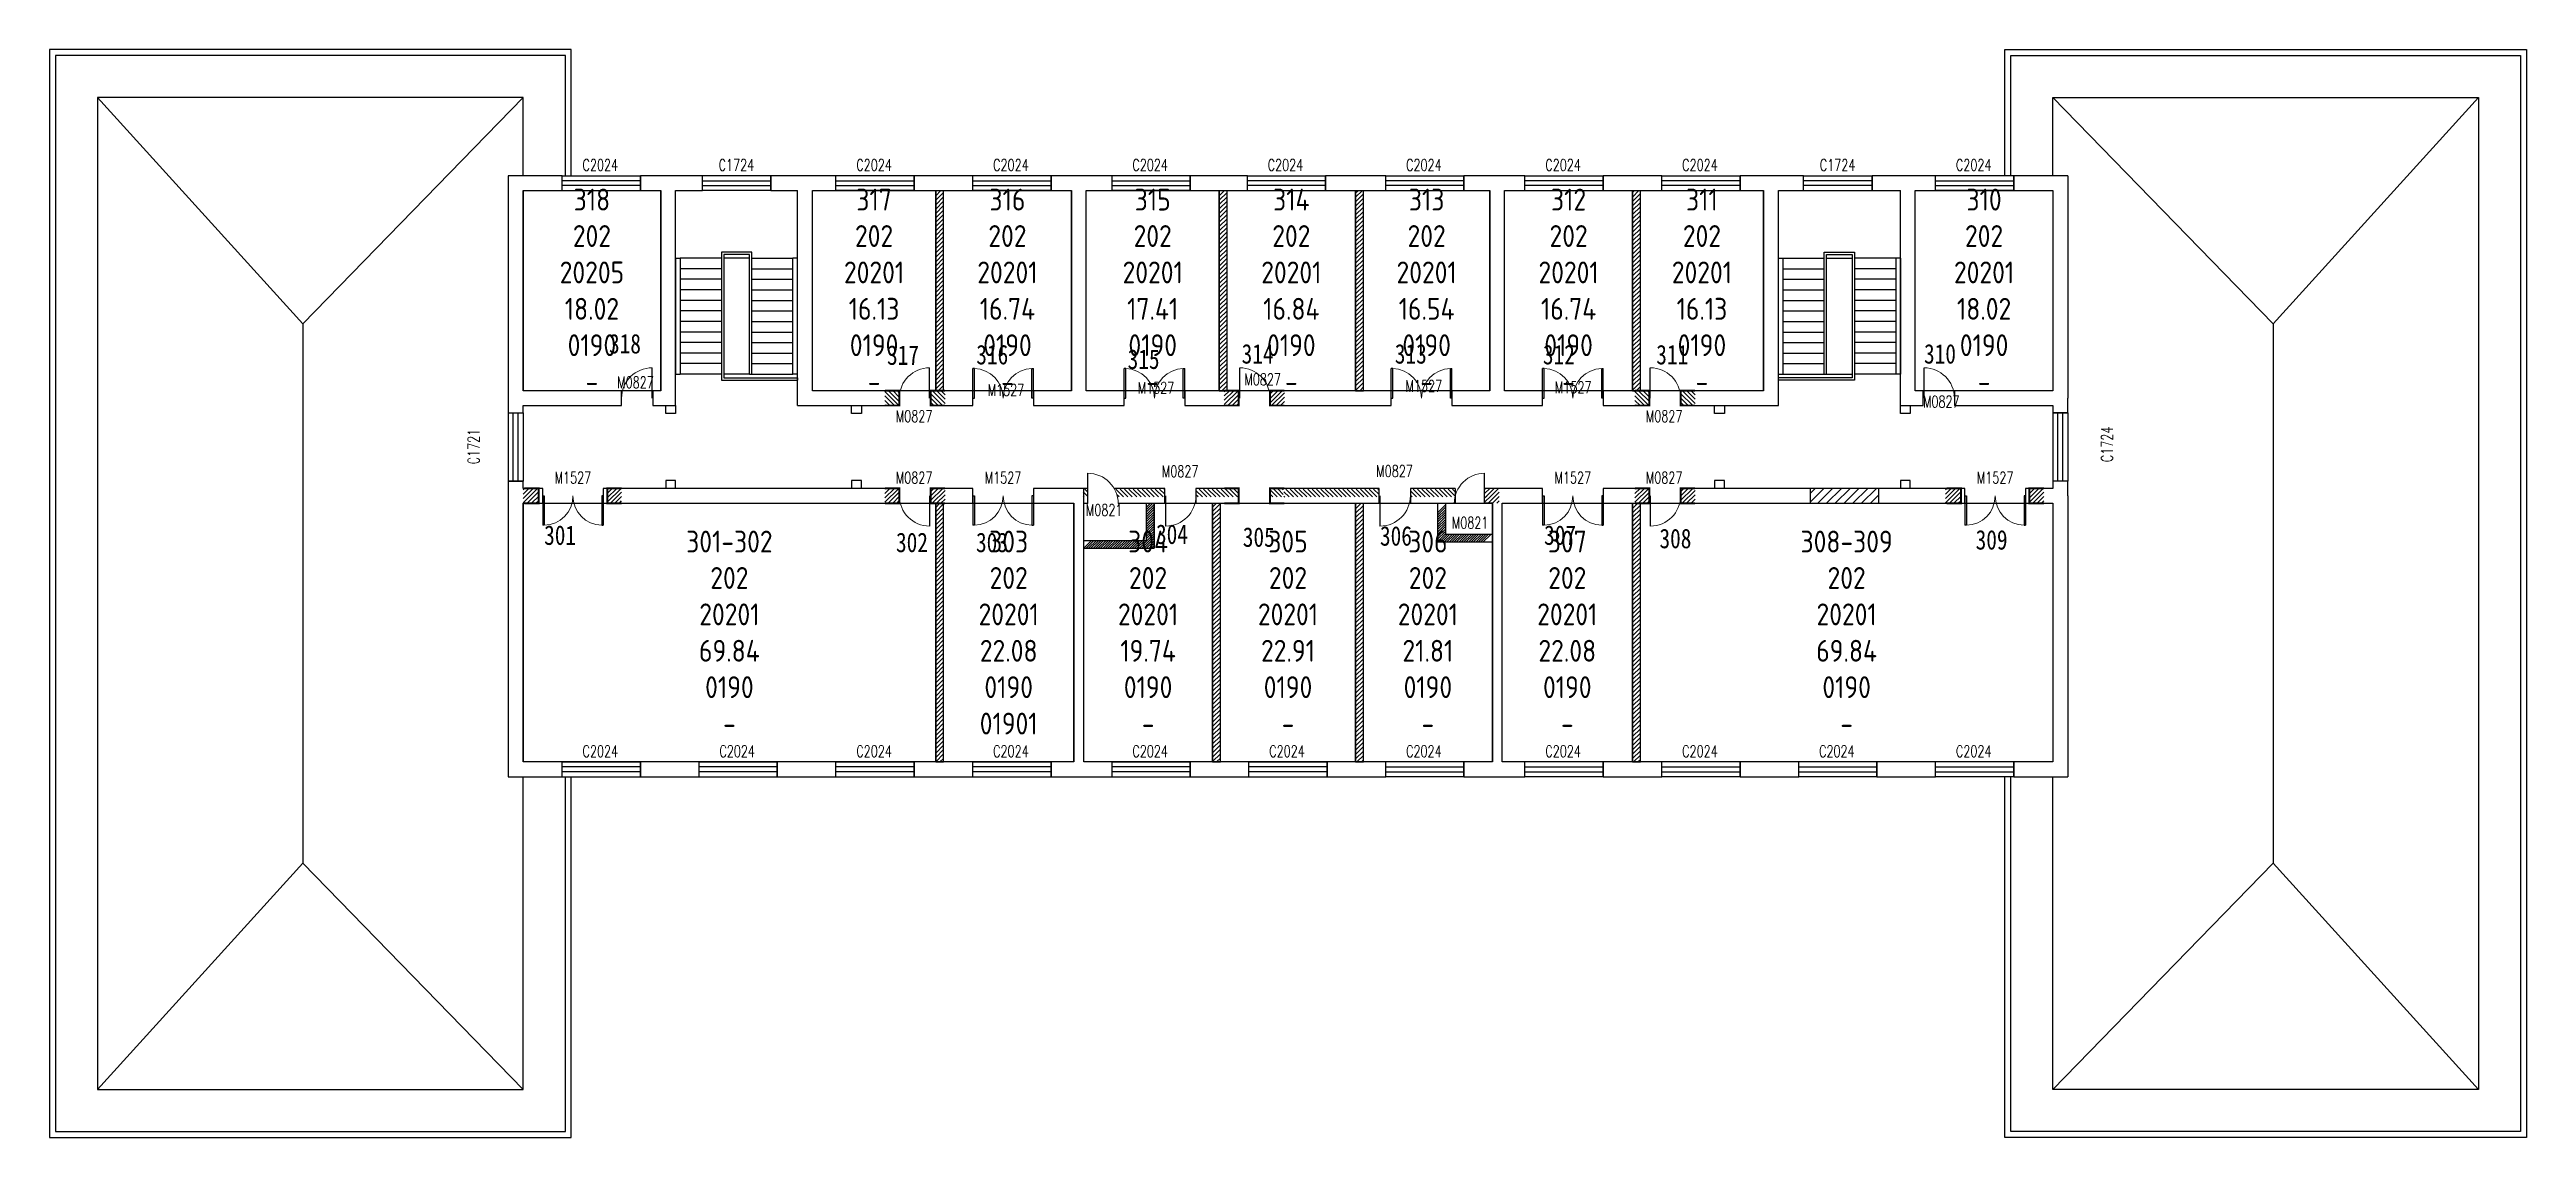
# Model space of a CAD drawing. Extents: x -129913 to -66573, y -219363 to -191523.
import ezdxf

# ---------------------------------------------------------------- set-up
doc = ezdxf.new("R2010")
doc.units = 0
doc.header["$LTSCALE"] = 1000
doc.header["$MEASUREMENT"] = 0
for name, color, linetype in [('body', 30, 'Continuous'), ('name', 1, 'Continuous'), ('RM$', 5, 'Continuous'), ('RM$TXT', 5, 'Continuous')]:
    doc.layers.add(name, color=color, linetype=linetype)
doc.styles.add('-宋体', font='', dxfattribs={"width": 0.8})
doc.styles.add('_TCH_WINDOW', font='SIMPLEX', dxfattribs={"height": 3.5, "bigfont": 'GBCBIG'})
doc.styles.get("Standard").update_dxf_attribs({"font": 'gbenor.shx', "bigfont": 'gbcbig.shx'})
doc.styles.get('-宋体').set_extended_font_data('SimSun')
pattern_1 = [(45, (0, 33329.58), (-56.1266, 56.1266), [])]

# ---------------------------------------------------------------- blocks, each defined once
blk = doc.blocks.new('$TCHSYS$WIN2D')
for p, q in [((-0.5, 0.5), (0.5, 0.5)), ((-0.5, 0.5), (-0.5, -0.5)), ((0.5, 0.5), (0.5, -0.5)), ((0.5, 0.167), (-0.5, 0.167)), ((0.5, -0.167), (-0.5, -0.167)), ((-0.5, -0.5), (0.5, -0.5))]:
    blk.add_line(p, q)
blk = doc.blocks.new('$DorLib2D$00000002')
for p, q in [((-0.5, 0), (-0.5, 0.4875)), ((-0.475, 0.4875), (-0.5, 0.4875)), ((-0.475, 0), (-0.475, 0.4875)), ((0.475, 0), (0.475, 0.4875)), ((0.475, 0.4875), (0.5, 0.4875)), ((0.5, 0), (0.5, 0.4875)), ((-0.5, 0), (-0.475, 0)), ((0.5, 0), (0.475, 0))]:
    blk.add_line(p, q)
at = {"lineweight": 13}
for centre, start, end in [((-0.4875, 0), 0, 88.53072), ((0.4875, 0), 91.46928, 180)]:
    blk.add_arc(centre, 0.4875, start, end, dxfattribs=at)
blk = doc.blocks.new('$DorLib2D$00000003')
blk.add_line((0.47, 0), (0.47, 0.97))
at = {"lineweight": 13}
blk.add_arc((0.47, 0), 0.97, 90, 180, dxfattribs=at)

msp = doc.modelspace()

# ---------------------------------------------------------------- hatches: boundary and pattern name
at = {"layer": 'body'}
h = msp.add_hatch(dxfattribs=at)
h.set_pattern_fill('ANSI31', color=256, scale=50, style=0)
h.set_pattern_definition(pattern_1)
h.paths.add_polyline_path([(-107253, -209753), (-107053, -209753), (-107053, -203133), (-107253, -203133)])
h.paths.add_polyline_path([(-107253, -200252), (-107053, -200252), (-107053, -195133), (-107253, -195133)])
h = msp.add_hatch(dxfattribs=at)
h.set_pattern_fill('ANSI31', color=256, scale=50, style=0)
h.set_pattern_definition([(45, (-10569.94, 41329.58), (-56.1266, 56.1266), [])])
h.paths.add_polyline_path([(-100003, -200253), (-99803, -200253), (-99803, -195133), (-100003, -195133)])
h = msp.add_hatch(dxfattribs=at)
h.set_pattern_fill('ANSI31', color=256, scale=50, style=0)
h.set_pattern_definition(pattern_1)
h.paths.add_polyline_path([(-96313, -195133), (-96513, -195133), (-96513, -200253), (-96313, -200253)])
h.paths.add_polyline_path([(-89233, -195133), (-89433, -195133), (-89433, -200253), (-89233, -200253)])
h = msp.add_hatch(dxfattribs=at)
h.set_pattern_fill('ANSI31', color=256, scale=50, style=0)
h.set_pattern_definition([(315, (-8580, -357273.81), (-56.1266, -56.1266), [])])
h.paths.add_polyline_path([(-108183, -200632), (-108553, -200632), (-108553, -200442), (-108183, -200442)])
h.paths.add_polyline_path([(-108183, -200442), (-108553, -200442), (-108553, -200252), (-108183, -200252)])
h.paths.add_polyline_path([(-107013, -200632), (-107383, -200632), (-107383, -200442), (-107013, -200442)])
h.paths.add_polyline_path([(-107013, -200442), (-107383, -200442), (-107383, -200252), (-107013, -200252)])
h = msp.add_hatch(dxfattribs=at)
h.set_pattern_fill('ANSI31', color=256, scale=50, style=0)
h.set_pattern_definition([(45, (100, -43611.75), (-56.1266, 56.1266), [])])
h.paths.add_polyline_path([(-99503, -200253), (-99873, -200253), (-99873, -200443), (-99503, -200443)])
h.paths.add_polyline_path([(-99503, -200443), (-99873, -200443), (-99873, -200633), (-99503, -200633)])
h.paths.add_polyline_path([(-98333, -200253), (-98703, -200253), (-98703, -200443), (-98333, -200443)])
h.paths.add_polyline_path([(-98333, -200443), (-98703, -200443), (-98703, -200633), (-98333, -200633)])
h = msp.add_hatch(dxfattribs=at)
h.set_pattern_fill('ANSI31', color=256, scale=50, style=0)
h.set_pattern_definition([(315, (10600, -357273.81), (-56.1266, -56.1266), [])])
h.paths.add_polyline_path([(-89003, -200632), (-89373, -200632), (-89373, -200442), (-89003, -200442)])
h.paths.add_polyline_path([(-89003, -200442), (-89373, -200442), (-89373, -200252), (-89003, -200252)])
h.paths.add_polyline_path([(-87833, -200632), (-88203, -200632), (-88203, -200442), (-87833, -200442)])
h.paths.add_polyline_path([(-87833, -200442), (-88203, -200442), (-88203, -200252), (-87833, -200252)])
h = msp.add_hatch(dxfattribs=at)
h.set_pattern_fill('ANSI31', color=256, scale=50, style=0)
h.set_pattern_definition(pattern_1)
h.paths.add_polyline_path([(-117403, -202753), (-117773, -202753), (-117803, -202753), (-117803, -202943), (-117403, -202943)])
h.paths.add_polyline_path([(-117403, -202943), (-117803, -202943), (-117803, -203133), (-117403, -203133)])
h.paths.add_polyline_path([(-115283, -202753), (-115653, -202753), (-115653, -202943), (-115283, -202943)])
h.paths.add_polyline_path([(-115283, -202943), (-115653, -202943), (-115653, -203133), (-115283, -203133)])
h = msp.add_hatch(dxfattribs=at)
h.set_pattern_fill('ANSI31', color=256, scale=50, style=0)
h.set_pattern_definition([(45, (-8580, -46111.75), (-56.1266, 56.1266), [])])
h.paths.add_polyline_path([(-108183, -202753), (-108553, -202753), (-108553, -202943), (-108183, -202943)])
h.paths.add_polyline_path([(-108183, -202943), (-108553, -202943), (-108553, -203133), (-108183, -203133)])
h.paths.add_polyline_path([(-107013, -202753), (-107383, -202753), (-107383, -202943), (-107013, -202943)])
h.paths.add_polyline_path([(-107013, -202943), (-107383, -202943), (-107383, -203133), (-107013, -203133)])
h = msp.add_hatch(dxfattribs=at)
h.set_pattern_fill('ANSI31', color=256, scale=50, angle=90, style=0)
h.set_pattern_definition([(135, (-339945.28, -113539.36), (-56.1266, -56.1266), [])])
h.paths.add_polyline_path([(-99503, -202973), (-99503, -202773), (-100597, -202773), (-100597, -202973)])
h.paths.add_polyline_path([(-98703, -202773), (-98703, -202973), (-98363, -202973), (-98363, -202773)])
h.paths.add_polyline_path([(-103361, -202973), (-103361, -202773), (-103483, -202773), (-103483, -202973)])
edge = h.paths.add_edge_path()
edge.add_arc((-103361, -203144), 776, 12.72678, 28.55708)
edge.add_line((-102679, -202773), (-101397, -202773))
edge.add_line((-101397, -202773), (-101397, -202973))
edge.add_line((-101397, -202973), (-102604, -202973))
h = msp.add_hatch(dxfattribs=at)
h.set_pattern_fill('ANSI31', color=256, scale=50, style=0)
h.set_pattern_definition(pattern_1)
h.paths.add_polyline_path([(-96313, -203133), (-96513, -203133), (-96513, -209753), (-96313, -209753)])
h.paths.add_polyline_path([(-99973, -203133), (-100173, -203133), (-100173, -209753), (-99973, -209753)])
h = msp.add_hatch(dxfattribs=at)
h.set_pattern_fill('ANSI31', color=256, scale=50, angle=90, style=0)
h.set_pattern_definition([(135, (-334810.28, -113539.36), (-56.1266, -56.1266), [])])
h.paths.add_polyline_path([(-95915, -202973), (-95915, -202773), (-98348, -202773), (-98348, -202973)])
h.paths.add_polyline_path([(-93966, -202973), (-93966, -202773), (-95115, -202773), (-95115, -202973)])
h = msp.add_hatch(dxfattribs=at)
h.set_pattern_fill('ANSI31', color=256, scale=50, style=0)
h.set_pattern_definition(pattern_1)
h.paths.add_polyline_path([(-89433, -209753), (-89233, -209753), (-89233, -203133), (-89373, -203133), (-89433, -203133)])
h = msp.add_hatch(dxfattribs=at)
h.set_pattern_fill('ANSI31', color=256, scale=50, style=0)
h.set_pattern_definition([(45, (10600, -46111.75), (-56.1266, 56.1266), [])])
h.paths.add_polyline_path([(-89003, -202753), (-89373, -202753), (-89373, -202943), (-89003, -202943)])
h.paths.add_polyline_path([(-89003, -202943), (-89373, -202943), (-89373, -203133), (-89003, -203133)])
h.paths.add_polyline_path([(-87833, -202753), (-88203, -202753), (-88203, -202943), (-87833, -202943)])
h.paths.add_polyline_path([(-87833, -202943), (-88203, -202943), (-88203, -203133), (-87833, -203133)])
h = msp.add_hatch(dxfattribs=at)
h.set_pattern_fill('ANSI31', color=256, scale=100, style=0)
h.set_pattern_definition([(45, (0, 33329.58), (-112.2532, 112.2532), [])])
h.paths.add_polyline_path([(-84893, -202753), (-84893, -202943), (-83143, -202943), (-83143, -202753)])
h.paths.add_polyline_path([(-84893, -202943), (-84893, -203133), (-83143, -203133), (-83143, -202943)])
h = msp.add_hatch(dxfattribs=at)
h.set_pattern_fill('ANSI31', color=256, scale=50, style=0)
h.set_pattern_definition([(45, (36370, 33329.58), (-56.1266, 56.1266), [])])
h.paths.add_polyline_path([(-81033, -202753), (-81403, -202753), (-81433, -202753), (-81433, -202943), (-81033, -202943)])
h.paths.add_polyline_path([(-81033, -202943), (-81433, -202943), (-81433, -203133), (-81033, -203133)])
h.paths.add_polyline_path([(-78913, -202753), (-79283, -202753), (-79283, -202943), (-78913, -202943)])
h.paths.add_polyline_path([(-78913, -202943), (-79283, -202943), (-79283, -203133), (-78913, -203133)])

# ---------------------------------------------------------------- linework, layer by layer
for p, q in [((-123433, -198546), (-128683, -192753)), ((-117803, -192753), (-123433, -198546)), ((-78683, -192753), (-73053, -198546)), ((-73053, -198546), (-67803, -192753)), ((-118183, -194753), (-118183, -200443)), ((-116803, -194753), (-118183, -194753)), ((-116803, -195133), (-116803, -194753)), ((-114093, -194753), (-114803, -194753)), ((-114803, -194753), (-114803, -195133)), ((-113218, -194753), (-114093, -194753)), ((-113218, -195133), (-113218, -194753)), ((-110593, -194753), (-111468, -194753)), ((-111468, -194753), (-111468, -195133)), ((-109803, -194753), (-110593, -194753)), ((-109803, -195133), (-109803, -194753)), ((-106303, -194753), (-107803, -194753)), ((-107803, -194753), (-107803, -195133)), ((-106303, -195133), (-106303, -194753)), ((-103593, -194753), (-104303, -194753)), ((-104303, -194753), (-104303, -195133)), ((-102743, -194753), (-103593, -194753)), ((-102743, -195133), (-102743, -194753)), ((-99283, -194753), (-100743, -194753)), ((-100743, -194753), (-100743, -195133)), ((-99283, -195133), (-99283, -194753)), ((-95743, -194753), (-97283, -194753)), ((-97283, -194753), (-97283, -195133)), ((-95743, -195133), (-95743, -194753)), ((-92893, -194753), (-93743, -194753)), ((-93743, -194753), (-93743, -195133)), ((-92183, -194753), (-92893, -194753)), ((-92183, -195133), (-92183, -194753)), ((-88683, -194753), (-90183, -194753)), ((-90183, -194753), (-90183, -195133)), ((-88683, -195133), (-88683, -194753)), ((-85893, -194753), (-86683, -194753)), ((-86683, -194753), (-86683, -195133)), ((-85058, -194753), (-85893, -194753)), ((-85058, -195133), (-85058, -194753)), ((-82393, -194753), (-83308, -194753)), ((-83308, -194753), (-83308, -195133)), ((-81683, -194753), (-82393, -194753)), ((-81683, -195133), (-81683, -194753)), ((-78303, -194753), (-79683, -194753)), ((-79683, -194753), (-79683, -195133)), ((-78303, -194753), (-78303, -200443)), ((-117803, -195133), (-117803, -200253)), ((-117803, -195133), (-116803, -195133)), ((-114803, -195133), (-114283, -195133)), ((-114283, -200253), (-114283, -195133)), ((-113903, -195133), (-113218, -195133)), ((-113903, -200633), (-113903, -195133)), ((-111468, -195133), (-110783, -195133)), ((-110783, -200633), (-110783, -195133)), ((-110403, -195133), (-109803, -195133)), ((-110403, -200253), (-110403, -195133)), ((-107803, -195133), (-106303, -195133)), ((-107253, -200253), (-107253, -195133)), ((-107253, -195133), (-107053, -195133)), ((-107053, -200253), (-107053, -195133)), ((-104303, -195133), (-103783, -195133)), ((-103783, -200253), (-103783, -195133)), ((-103403, -195133), (-102743, -195133)), ((-103403, -200253), (-103403, -195133)), ((-100743, -195133), (-99283, -195133)), ((-100003, -200253), (-100003, -195133)), ((-100003, -195133), (-99803, -195133)), ((-99803, -200253), (-99803, -195133)), ((-97283, -195133), (-95743, -195133)), ((-96513, -200253), (-96513, -195133)), ((-96513, -195133), (-96313, -195133)), ((-96313, -200253), (-96313, -195133)), ((-93743, -195133), (-93083, -195133)), ((-93083, -200253), (-93083, -195133)), ((-92703, -200253), (-92703, -195133)), ((-92703, -195133), (-92183, -195133)), ((-90183, -195133), (-88683, -195133)), ((-89433, -200253), (-89433, -195133)), ((-89433, -195133), (-89233, -195133)), ((-89233, -200253), (-89233, -195133)), ((-86683, -195133), (-86083, -195133)), ((-86083, -200253), (-86083, -195133)), ((-85703, -195133), (-85058, -195133)), ((-85703, -200633), (-85703, -195133)), ((-83308, -195133), (-82583, -195133)), ((-82583, -200633), (-82583, -195133)), ((-82203, -195133), (-81683, -195133)), ((-82203, -200253), (-82203, -195133)), ((-79683, -195133), (-78683, -195133)), ((-78683, -195133), (-78683, -200253)), ((-113903, -196862), (-113903, -199832)), ((-113903, -196862), (-113783, -196862)), ((-113783, -196862), (-113783, -199832)), ((-112733, -196862), (-113783, -196862)), ((-111953, -196712), (-112733, -196712)), ((-112733, -196712), (-112733, -199982)), ((-112013, -196772), (-112673, -196772)), ((-112673, -196772), (-112673, -199922)), ((-112673, -196862), (-112673, -199832)), ((-112013, -196862), (-112673, -196862)), ((-112013, -199832), (-112013, -196772)), ((-112013, -199832), (-112013, -196862)), ((-111953, -199832), (-111953, -196712)), ((-111953, -196862), (-110903, -196862)), ((-110783, -196862), (-110903, -196862)), ((-110903, -199832), (-110903, -196862)), ((-110783, -199832), (-110783, -196862)), ((-85703, -199832), (-85703, -196862)), ((-85703, -196862), (-85583, -196862)), ((-85583, -199832), (-85583, -196862)), ((-85583, -196862), (-84533, -196862)), ((-84533, -199832), (-84533, -196712)), ((-84533, -196712), (-83753, -196712)), ((-84473, -199832), (-84473, -196772)), ((-84473, -196772), (-83813, -196772)), ((-84473, -199832), (-84473, -196862)), ((-84473, -196862), (-83813, -196862)), ((-83813, -196772), (-83813, -199922)), ((-83813, -196862), (-83813, -199832)), ((-83753, -196712), (-83753, -199982)), ((-82703, -196862), (-83753, -196862)), ((-82583, -196862), (-82703, -196862)), ((-82703, -196862), (-82703, -199832)), ((-82583, -196862), (-82583, -199832)), ((-112733, -197132), (-113783, -197132)), ((-112733, -197402), (-113783, -197402)), ((-111953, -197132), (-110903, -197132)), ((-111953, -197402), (-110903, -197402)), ((-85583, -197132), (-84533, -197132)), ((-85583, -197402), (-84533, -197402)), ((-82703, -197132), (-83753, -197132)), ((-82703, -197402), (-83753, -197402)), ((-112733, -197672), (-113783, -197672)), ((-112733, -197942), (-113783, -197942)), ((-112733, -198212), (-113783, -198212)), ((-111953, -197672), (-110903, -197672)), ((-111953, -197942), (-110903, -197942)), ((-111953, -198212), (-110903, -198212)), ((-85583, -197672), (-84533, -197672)), ((-85583, -197942), (-84533, -197942)), ((-85583, -198212), (-84533, -198212)), ((-82703, -197672), (-83753, -197672)), ((-82703, -197942), (-83753, -197942)), ((-82703, -198212), (-83753, -198212)), ((-123433, -198546), (-123433, -212340)), ((-112733, -198482), (-113783, -198482)), ((-112733, -198752), (-113783, -198752)), ((-111953, -198482), (-110903, -198482)), ((-111953, -198752), (-110903, -198752)), ((-85583, -198482), (-84533, -198482)), ((-85583, -198752), (-84533, -198752)), ((-82703, -198482), (-83753, -198482)), ((-82703, -198752), (-83753, -198752)), ((-73053, -198546), (-73053, -212340)), ((-112733, -199022), (-113783, -199022)), ((-112733, -199292), (-113783, -199292)), ((-111953, -199022), (-110903, -199022)), ((-111953, -199292), (-110903, -199292)), ((-85583, -199022), (-84533, -199022)), ((-85583, -199292), (-84533, -199292)), ((-82703, -199022), (-83753, -199022)), ((-82703, -199292), (-83753, -199292)), ((-113903, -199832), (-113783, -199832)), ((-112733, -199562), (-113783, -199562)), ((-112733, -199832), (-113783, -199832)), ((-112733, -199982), (-110783, -199982)), ((-112013, -199832), (-112673, -199832)), ((-112673, -199922), (-110783, -199922)), ((-112013, -199832), (-111953, -199832)), ((-112013, -199832), (-111953, -199832)), ((-111953, -199562), (-110903, -199562)), ((-111953, -199832), (-110903, -199832)), ((-110783, -199832), (-110903, -199832)), ((-110783, -199922), (-110783, -199982)), ((-85703, -199832), (-85583, -199832)), ((-83813, -199922), (-85703, -199922)), ((-85703, -199982), (-85703, -199922)), ((-83753, -199982), (-85703, -199982)), ((-85583, -199562), (-84533, -199562)), ((-85583, -199832), (-84533, -199832)), ((-84533, -199832), (-84473, -199832)), ((-84533, -199832), (-84473, -199832)), ((-84473, -199832), (-83813, -199832)), ((-82703, -199562), (-83753, -199562)), ((-82703, -199832), (-83753, -199832)), ((-82583, -199832), (-82703, -199832)), ((-118183, -200443), (-118183, -200818)), ((-115283, -200253), (-117803, -200253)), ((-117803, -200633), (-115283, -200633)), ((-117803, -200818), (-117803, -200633)), ((-115283, -200633), (-115283, -200253)), ((-114283, -200253), (-114483, -200253)), ((-114483, -200253), (-114483, -200633)), ((-114483, -200633), (-113903, -200633)), ((-110783, -200633), (-108183, -200633)), ((-108183, -200253), (-110403, -200253)), ((-108183, -200633), (-108183, -200253)), ((-106303, -200253), (-107383, -200253)), ((-107383, -200253), (-107383, -200633)), ((-107383, -200633), (-106303, -200633)), ((-107253, -200253), (-107053, -200253)), ((-106303, -200633), (-106303, -200253)), ((-103783, -200253), (-104753, -200253)), ((-104753, -200253), (-104753, -200633)), ((-104753, -200633), (-103593, -200633)), ((-103593, -200633), (-102433, -200633)), ((-102433, -200253), (-103403, -200253)), ((-102433, -200633), (-102433, -200253)), ((-99503, -200253), (-100883, -200253)), ((-100883, -200253), (-100883, -200633)), ((-100883, -200633), (-99503, -200633)), ((-100003, -200253), (-99803, -200253)), ((-99503, -200633), (-99503, -200253)), ((-95603, -200253), (-98703, -200253)), ((-98703, -200253), (-98703, -200633)), ((-98703, -200633), (-95603, -200633)), ((-96513, -200253), (-96313, -200253)), ((-95603, -200633), (-95603, -200253)), ((-93083, -200253), (-94053, -200253)), ((-94053, -200253), (-94053, -200633)), ((-94053, -200633), (-92898, -200633)), ((-92893, -200633), (-91733, -200633)), ((-91733, -200253), (-92703, -200253)), ((-91733, -200633), (-91733, -200253)), ((-89003, -200253), (-90183, -200253)), ((-90183, -200253), (-90183, -200633)), ((-90183, -200633), (-89003, -200633)), ((-89433, -200253), (-89233, -200253)), ((-89003, -200633), (-89003, -200253)), ((-86083, -200253), (-88203, -200253)), ((-88203, -200253), (-88203, -200633)), ((-88203, -200633), (-85703, -200633)), ((-82583, -200633), (-82003, -200633)), ((-82003, -200253), (-82203, -200253)), ((-82003, -200633), (-82003, -200253)), ((-78683, -200253), (-81203, -200253)), ((-81203, -200253), (-81203, -200633)), ((-81203, -200633), (-78683, -200633)), ((-78683, -200633), (-78683, -200818)), ((-78303, -200818), (-78303, -200443)), ((-118183, -200818), (-117803, -200818)), ((-78683, -200818), (-78303, -200818)), ((-117803, -202568), (-118183, -202568)), ((-118183, -202568), (-118183, -202947)), ((-117803, -202753), (-117803, -202568)), ((-78303, -202568), (-78683, -202568)), ((-78683, -202568), (-78683, -202753)), ((-78303, -202947), (-78303, -202568)), ((-118183, -202943), (-118183, -210133)), ((-117303, -202753), (-117803, -202753)), ((-117803, -203133), (-117803, -209753)), ((-117803, -203133), (-117303, -203133)), ((-117303, -203133), (-117303, -202753)), ((-108183, -202753), (-115753, -202753)), ((-115753, -202753), (-115753, -203133)), ((-115753, -203133), (-108183, -203133)), ((-108183, -203133), (-108183, -202753)), ((-106303, -202753), (-107383, -202753)), ((-107383, -202753), (-107383, -203133)), ((-107383, -203133), (-106303, -203133)), ((-107253, -209753), (-107253, -203133)), ((-107253, -203133), (-107053, -203133)), ((-107053, -209753), (-107053, -203133)), ((-106303, -203133), (-106303, -202753)), ((-103468, -202753), (-104753, -202753)), ((-104753, -202753), (-104753, -203133)), ((-104753, -203133), (-103718, -203133)), ((-103718, -209753), (-103718, -203133)), ((-103361, -202753), (-103593, -202753)), ((-103468, -209753), (-103468, -202753)), ((-103468, -203133), (-103361, -203133)), ((-101397, -202753), (-102690, -202753)), ((-102585, -203133), (-101397, -203133)), ((-101868, -203133), (-101868, -204083)), ((-101868, -203241), (-101761, -203133)), ((-101868, -203303), (-101699, -203133)), ((-101868, -203364), (-101668, -203164)), ((-101868, -203426), (-101668, -203226)), ((-101868, -203488), (-101668, -203288)), ((-101868, -203488), (-101668, -203288)), ((-101668, -203133), (-101668, -204283)), ((-101397, -203133), (-101397, -202753)), ((-99503, -202753), (-100597, -202753)), ((-100597, -202753), (-100597, -203133)), ((-100597, -203133), (-99503, -203133)), ((-100173, -209753), (-100173, -203133)), ((-100173, -203133), (-99973, -203133)), ((-99973, -209753), (-99973, -203133)), ((-99503, -203133), (-99503, -202753)), ((-95915, -202753), (-98703, -202753)), ((-98703, -202753), (-98703, -203133)), ((-98703, -203133), (-95915, -203133)), ((-96513, -209753), (-96513, -203133)), ((-96513, -203133), (-96313, -203133)), ((-96313, -209753), (-96313, -203133)), ((-95915, -203133), (-95915, -202753)), ((-93966, -202753), (-95115, -202753)), ((-95115, -202753), (-95115, -203133)), ((-95115, -203133), (-93018, -203133)), ((-94418, -203133), (-94418, -204133)), ((-94418, -203375), (-94218, -203175)), ((-94418, -203437), (-94218, -203237)), ((-94418, -203498), (-94218, -203298)), ((-94218, -203133), (-94218, -203933)), ((-93215, -202773), (-93195, -202753)), ((-93215, -202885), (-93083, -202753)), ((-92893, -202753), (-93215, -202753)), ((-93215, -203133), (-93215, -202753)), ((-93215, -202997), (-93161, -202943)), ((-93215, -203109), (-93049, -202943)), ((-93018, -203133), (-93215, -203133)), ((-93161, -202943), (-92971, -202753)), ((-93126, -203133), (-92936, -202943)), ((-93049, -202943), (-92859, -202753)), ((-93018, -209753), (-93018, -203133)), ((-93014, -203133), (-92845, -202964)), ((-92936, -202943), (-92845, -202852)), ((-92902, -203133), (-92845, -203076)), ((-91733, -202753), (-92893, -202753)), ((-92768, -209753), (-92768, -203133)), ((-92768, -203133), (-91733, -203133)), ((-91733, -203133), (-91733, -202753)), ((-89003, -202753), (-90183, -202753)), ((-90183, -202753), (-90183, -203133)), ((-90183, -203133), (-89003, -203133)), ((-89433, -209753), (-89433, -203133)), ((-89433, -203133), (-89233, -203133)), ((-89233, -209753), (-89233, -203133)), ((-89003, -203133), (-89003, -202753)), ((-80933, -202753), (-88203, -202753)), ((-88203, -202753), (-88203, -203133)), ((-88203, -203133), (-80933, -203133)), ((-84893, -202753), (-84893, -203133)), ((-83143, -202753), (-83143, -203133)), ((-80933, -203133), (-80933, -202753)), ((-78683, -202753), (-79383, -202753)), ((-79383, -202753), (-79383, -203133)), ((-79383, -203133), (-78683, -203133)), ((-78683, -203133), (-78683, -209753)), ((-78303, -202943), (-78303, -210133)), ((-102045, -204283), (-101668, -203907)), ((-101868, -203550), (-101668, -203350)), ((-101868, -203612), (-101668, -203412)), ((-101868, -203674), (-101668, -203474)), ((-101868, -203736), (-101668, -203536)), ((-101868, -203798), (-101668, -203598)), ((-101868, -203859), (-101668, -203659)), ((-101868, -203921), (-101668, -203721)), ((-101868, -203983), (-101668, -203783)), ((-101868, -204045), (-101668, -203845)), ((-94418, -203560), (-94218, -203360)), ((-94418, -203622), (-94218, -203422)), ((-94418, -203684), (-94218, -203484)), ((-94418, -203746), (-94218, -203546)), ((-94418, -203808), (-94218, -203608)), ((-94418, -203870), (-94218, -203670)), ((-94418, -203931), (-94218, -203731)), ((-94418, -203993), (-94218, -203793)), ((-94418, -204055), (-94218, -203855)), ((-94418, -204117), (-94218, -203917)), ((-94372, -204133), (-94172, -203933)), ((-94311, -204133), (-94111, -203933)), ((-94249, -204133), (-94049, -203933)), ((-93018, -203933), (-94218, -203933)), ((-94187, -204133), (-93987, -203933)), ((-94125, -204133), (-93925, -203933)), ((-94063, -204133), (-93863, -203933)), ((-94001, -204133), (-93801, -203933)), ((-93939, -204133), (-93739, -203933)), ((-93877, -204133), (-93677, -203933)), ((-93816, -204133), (-93616, -203933)), ((-93754, -204133), (-93554, -203933)), ((-93692, -204133), (-93492, -203933)), ((-93630, -204133), (-93430, -203933)), ((-93568, -204133), (-93368, -203933)), ((-93506, -204133), (-93306, -203933)), ((-93444, -204133), (-93244, -203933)), ((-93383, -204133), (-93183, -203933)), ((-93321, -204133), (-93121, -203933)), ((-93259, -204133), (-93059, -203933)), ((-103468, -204083), (-101868, -204083)), ((-103468, -204283), (-103268, -204083)), ((-103468, -204283), (-101668, -204283)), ((-103406, -204283), (-103206, -204083)), ((-103344, -204283), (-103144, -204083)), ((-103282, -204283), (-103082, -204083)), ((-103220, -204283), (-103020, -204083)), ((-103158, -204283), (-102958, -204083)), ((-103096, -204283), (-102896, -204083)), ((-103035, -204283), (-102835, -204083)), ((-102973, -204283), (-102773, -204083)), ((-102911, -204283), (-102711, -204083)), ((-102849, -204283), (-102649, -204083)), ((-102787, -204283), (-102587, -204083)), ((-102725, -204283), (-102525, -204083)), ((-102663, -204283), (-102463, -204083)), ((-102601, -204283), (-102401, -204083)), ((-102540, -204283), (-102340, -204083)), ((-102478, -204283), (-102278, -204083)), ((-102416, -204283), (-102216, -204083)), ((-102354, -204283), (-102154, -204083)), ((-102292, -204283), (-102092, -204083)), ((-102230, -204283), (-102030, -204083)), ((-102168, -204283), (-101968, -204083)), ((-102106, -204283), (-101906, -204083)), ((-101983, -204283), (-101668, -203969)), ((-101921, -204283), (-101668, -204031)), ((-101859, -204283), (-101668, -204092)), ((-101797, -204283), (-101668, -204154)), ((-101735, -204283), (-101668, -204216)), ((-101673, -204283), (-101668, -204278)), ((-93018, -204133), (-94418, -204133)), ((-118183, -210133), (-116803, -210133)), ((-116803, -209753), (-117803, -209753)), ((-116803, -210133), (-116803, -209753)), ((-113303, -209753), (-114803, -209753)), ((-114803, -209753), (-114803, -210133)), ((-114803, -210133), (-113303, -210133)), ((-113303, -210133), (-113303, -209753)), ((-109803, -209753), (-111303, -209753)), ((-111303, -209753), (-111303, -210133)), ((-111303, -210133), (-109803, -210133)), ((-109803, -210133), (-109803, -209753)), ((-106303, -209753), (-107803, -209753)), ((-107803, -209753), (-107803, -210133)), ((-107803, -210133), (-106303, -210133)), ((-107253, -209753), (-107053, -209753)), ((-106303, -210133), (-106303, -209753)), ((-103718, -209753), (-104303, -209753)), ((-104303, -209753), (-104303, -210133)), ((-104303, -210133), (-103593, -210133)), ((-103593, -210133), (-102743, -210133)), ((-102743, -209753), (-103468, -209753)), ((-102743, -210133), (-102743, -209753)), ((-99243, -209753), (-100743, -209753)), ((-100743, -209753), (-100743, -210133)), ((-100743, -210133), (-99243, -210133)), ((-100173, -209753), (-99973, -209753)), ((-99243, -210133), (-99243, -209753)), ((-95743, -209753), (-97243, -209753)), ((-97243, -209753), (-97243, -210133)), ((-97243, -210133), (-95743, -210133)), ((-96513, -209753), (-96313, -209753)), ((-95743, -210133), (-95743, -209753)), ((-93018, -209753), (-93743, -209753)), ((-93743, -209753), (-93743, -210133)), ((-93743, -210133), (-92893, -210133)), ((-92893, -210133), (-92183, -210133)), ((-92183, -209753), (-92768, -209753)), ((-92183, -210133), (-92183, -209753)), ((-88683, -209753), (-90183, -209753)), ((-90183, -209753), (-90183, -210133)), ((-90183, -210133), (-88683, -210133)), ((-89433, -209753), (-89233, -209753)), ((-88683, -210133), (-88683, -209753)), ((-85183, -209753), (-86683, -209753)), ((-86683, -209753), (-86683, -210133)), ((-86683, -210133), (-85183, -210133)), ((-85183, -210133), (-85183, -209753)), ((-81683, -209753), (-83183, -209753)), ((-83183, -209753), (-83183, -210133)), ((-83183, -210133), (-81683, -210133)), ((-81683, -210133), (-81683, -209753)), ((-78683, -209753), (-79683, -209753)), ((-79683, -209753), (-79683, -210133)), ((-79683, -210133), (-78303, -210133)), ((-123433, -212340), (-128683, -218133)), ((-117803, -218133), (-123433, -212340)), ((-78683, -218133), (-73053, -212340)), ((-73053, -212340), (-67803, -218133))]:
    msp.add_line(p, q, dxfattribs=at)
for points in [[(-116573, -194753), (-116573, -191523), (-129913, -191523), (-129913, -219363), (-116573, -219363), (-116573, -210133)], [(-116723, -194753), (-116723, -191673), (-129763, -191673), (-129763, -219213), (-116723, -219213), (-116723, -210133)], [(-79913, -194753), (-79913, -191523), (-66573, -191523), (-66573, -219363), (-79913, -219363), (-79913, -210133)], [(-79763, -194753), (-79763, -191673), (-66723, -191673), (-66723, -219213), (-79763, -219213), (-79763, -210133)], [(-117803, -194753), (-117803, -192753), (-128683, -192753), (-128683, -218133), (-117803, -218133), (-117803, -210133)], [(-117803, -194753), (-117803, -192753), (-128683, -192753), (-128683, -218133), (-117803, -218133), (-117803, -210133)], [(-78683, -194753), (-78683, -192753), (-67803, -192753), (-67803, -218133), (-78683, -218133), (-78683, -210133)], [(-113903, -200633), (-113903, -200833), (-114154, -200833)], [(-114154, -200833), (-114154, -200633)], [(-109153, -200633), (-109153, -200833), (-109403, -200833)], [(-109403, -200833), (-109403, -200633)], [(-87083, -200633), (-87083, -200833), (-87333, -200833)], [(-87333, -200833), (-87333, -200633)], [(-82333, -200633), (-82333, -200833), (-82584, -200833)], [(-82584, -200833), (-82584, -200633)], [(-113903, -202753), (-113903, -202553), (-114153, -202553), (-114153, -202753)], [(-109153, -202753), (-109153, -202553), (-109403, -202553), (-109403, -202753)], [(-87083, -202753), (-87083, -202553), (-87333, -202553), (-87333, -202753)], [(-82333, -202753), (-82333, -202553), (-82583, -202553), (-82583, -202753)], [(-93966, -202753), (-93966, -203133)]]:
    msp.add_lwpolyline(points, dxfattribs=at)
at = {"layer": 'body', "const_width": 50}
for points in [[(-108553, -200632), (-108183, -200632), (-108183, -200252), (-108553, -200252)], [(-107013, -200632), (-107383, -200632), (-107383, -200252), (-107013, -200252)], [(-99873, -200253), (-99503, -200253), (-99503, -200633), (-99873, -200633)], [(-98333, -200253), (-98703, -200253), (-98703, -200633), (-98333, -200633)], [(-89373, -200632), (-89003, -200632), (-89003, -200252), (-89373, -200252)], [(-87833, -200632), (-88203, -200632), (-88203, -200252), (-87833, -200252)], [(-117773, -202753), (-117403, -202753), (-117403, -203133), (-117773, -203133)], [(-115283, -202753), (-115653, -202753), (-115653, -203133), (-115283, -203133)], [(-108553, -202753), (-108183, -202753), (-108183, -203133), (-108553, -203133)], [(-107013, -202753), (-107383, -202753), (-107383, -203133), (-107013, -203133)], [(-99873, -202753), (-99503, -202753), (-99503, -203133), (-99873, -203133)], [(-98333, -202753), (-98703, -202753), (-98703, -203133), (-98333, -203133)], [(-89373, -202753), (-89003, -202753), (-89003, -203133), (-89373, -203133)], [(-87833, -202753), (-88203, -202753), (-88203, -203133), (-87833, -203133)], [(-81403, -202753), (-81033, -202753), (-81033, -203133), (-81403, -203133)], [(-78913, -202753), (-79283, -202753), (-79283, -203133), (-78913, -203133)]]:
    msp.add_lwpolyline(points, dxfattribs=at)
at = {"layer": 'RM$'}
for points in [[(-117803, -195133), (-114283, -195133), (-114283, -200253), (-117803, -200253)], [(-110403, -195133), (-107253, -195133), (-107253, -200253), (-110403, -200253)], [(-107053, -195133), (-103783, -195133), (-103783, -200253), (-107053, -200253)], [(-103403, -195133), (-100003, -195133), (-100003, -200253), (-103403, -200253)], [(-99803, -195133), (-96513, -195133), (-96513, -200253), (-99803, -200253)], [(-96313, -195133), (-93083, -195133), (-93083, -200253), (-96313, -200253)], [(-92703, -195133), (-89433, -195133), (-89433, -200253), (-92703, -200253)], [(-89233, -195133), (-86083, -195133), (-86083, -200253), (-89233, -200253)], [(-82203, -195133), (-78683, -195133), (-78683, -200253), (-82203, -200253)], [(-117803, -203133), (-107253, -203133), (-107253, -209753), (-117803, -209753)], [(-107053, -203133), (-103718, -203133), (-103718, -209753), (-107053, -209753)], [(-103468, -204283), (-101668, -204283), (-101668, -203133), (-100173, -203133), (-100173, -209753), (-103468, -209753)], [(-99973, -203133), (-96513, -203133), (-96513, -209753), (-99973, -209753)], [(-96313, -203133), (-93018, -203133), (-93018, -209753), (-96313, -209753)], [(-92768, -203133), (-89433, -203133), (-89433, -209753), (-92768, -209753)], [(-89233, -203133), (-78683, -203133), (-78683, -209753), (-89233, -209753)]]:
    msp.add_lwpolyline(points, close=True, dxfattribs=at)

# ---------------------------------------------------------------- block references
at = {"layer": 'body'}
ref = msp.add_blockref('$TCHSYS$WIN2D', (-115803, -194943), dxfattribs=dict(at, xscale=2000, yscale=-380, zscale=380))
ref.add_attrib('A', 'C2024', (-116283, -194627), dxfattribs={"height": 297.5, "style": '_TCH_WINDOW', "width": 0.705882})
ref = msp.add_blockref('$TCHSYS$WIN2D', (-112343, -194943), dxfattribs=dict(at, xscale=1750, yscale=380, zscale=380, rotation=180))
ref.add_attrib('A', 'C1724', (-112803, -194627), dxfattribs={"height": 297.5, "style": '_TCH_WINDOW', "width": 0.705882})
ref = msp.add_blockref('$TCHSYS$WIN2D', (-108803, -194943), dxfattribs=dict(at, xscale=2000, yscale=380, zscale=380, rotation=180))
ref.add_attrib('A', 'C2024', (-109283, -194627), dxfattribs={"height": 297.5, "style": '_TCH_WINDOW', "width": 0.705882})
ref = msp.add_blockref('$TCHSYS$WIN2D', (-105303, -194943), dxfattribs=dict(at, xscale=2000, yscale=380, zscale=380, rotation=180))
ref.add_attrib('A', 'C2024', (-105783, -194627), dxfattribs={"height": 297.5, "style": '_TCH_WINDOW', "width": 0.705882})
ref = msp.add_blockref('$TCHSYS$WIN2D', (-101743, -194943), dxfattribs=dict(at, xscale=2000, yscale=380, zscale=380, rotation=180))
ref.add_attrib('A', 'C2024', (-102223, -194627), dxfattribs={"height": 297.5, "style": '_TCH_WINDOW', "width": 0.705882})
ref = msp.add_blockref('$TCHSYS$WIN2D', (-98283, -194943), dxfattribs=dict(at, xscale=-2000, yscale=380, zscale=380, rotation=180))
ref.add_attrib('A', 'C2024', (-98763, -194627), dxfattribs={"height": 297.5, "style": '_TCH_WINDOW', "width": 0.705882})
ref = msp.add_blockref('$TCHSYS$WIN2D', (-94743, -194943), dxfattribs=dict(at, xscale=-2000, yscale=380, zscale=380, rotation=180))
ref.add_attrib('A', 'C2024', (-95223, -194627), dxfattribs={"height": 297.5, "style": '_TCH_WINDOW', "width": 0.705882})
ref = msp.add_blockref('$TCHSYS$WIN2D', (-91183, -194943), dxfattribs=dict(at, xscale=2000, yscale=-380, zscale=380))
ref.add_attrib('A', 'C2024', (-91663, -194627), dxfattribs={"height": 297.5, "style": '_TCH_WINDOW', "width": 0.705882})
ref = msp.add_blockref('$TCHSYS$WIN2D', (-87683, -194943), dxfattribs=dict(at, xscale=2000, yscale=-380, zscale=380))
ref.add_attrib('A', 'C2024', (-88163, -194627), dxfattribs={"height": 297.5, "style": '_TCH_WINDOW', "width": 0.705882})
ref = msp.add_blockref('$TCHSYS$WIN2D', (-84183, -194943), dxfattribs=dict(at, xscale=1750, yscale=-380, zscale=380))
ref.add_attrib('A', 'C1724', (-84643, -194627), dxfattribs={"height": 297.5, "style": '_TCH_WINDOW', "width": 0.705882})
ref = msp.add_blockref('$TCHSYS$WIN2D', (-80683, -194943), dxfattribs=dict(at, xscale=2000, yscale=380, zscale=380, rotation=179.9999999999996))
ref.add_attrib('A', 'C2024', (-81163, -194627), dxfattribs={"height": 297.5, "rotation": 360, "style": '_TCH_WINDOW', "width": 0.705882})
ref = msp.add_blockref('$DorLib2D$00000003', (-114883, -200443), dxfattribs=dict(at, xscale=-800, yscale=-800, zscale=380, rotation=180))
ref.add_attrib('A', 'M0827', (-115398, -200188), dxfattribs={"height": 297.5, "style": '_TCH_WINDOW', "width": 0.705882})
ref = msp.add_blockref('$DorLib2D$00000003', (-107783, -200443), dxfattribs=dict(at, xscale=800, yscale=800, zscale=380))
ref.add_attrib('A', 'M0827', (-108273, -201056), dxfattribs={"height": 297.5, "style": '_TCH_WINDOW', "width": 0.705882})
ref = msp.add_blockref('$DorLib2D$00000002', (-105528, -200443), dxfattribs=dict(at, xscale=-1550, yscale=1550, zscale=380))
ref.add_attrib('A', 'M1527', (-105923, -200384), dxfattribs={"height": 297.5, "style": '_TCH_WINDOW', "width": 0.705882})
ref = msp.add_blockref('$DorLib2D$00000002', (-101658, -200443), dxfattribs=dict(at, xscale=1550, yscale=1550, zscale=380))
ref.add_attrib('A', 'M1527', (-102087, -200329), dxfattribs={"height": 297.5, "style": '_TCH_WINDOW', "width": 0.705882})
ref = msp.add_blockref('$DorLib2D$00000003', (-99103, -200443), dxfattribs=dict(at, xscale=-800, yscale=800, zscale=380))
ref.add_attrib('A', 'M0827', (-99359, -200112), dxfattribs={"height": 297.5, "style": '_TCH_WINDOW', "width": 0.705882})
ref = msp.add_blockref('$DorLib2D$00000002', (-94828, -200443), dxfattribs=dict(at, xscale=-1550, yscale=1550, zscale=380))
ref.add_attrib('A', 'M1527', (-95238, -200282), dxfattribs={"height": 297.5, "style": '_TCH_WINDOW', "width": 0.705882})
ref = msp.add_blockref('$DorLib2D$00000002', (-90958, -200443), dxfattribs=dict(at, xscale=-1550, yscale=-1550, zscale=380, rotation=180))
ref.add_attrib('A', 'M1527', (-91418, -200318), dxfattribs={"height": 297.5, "style": '_TCH_WINDOW', "width": 0.705882})
ref = msp.add_blockref('$DorLib2D$00000003', (-88603, -200443), dxfattribs=dict(at, xscale=800, yscale=-800, zscale=380, rotation=180))
ref.add_attrib('A', 'M0827', (-89093, -201056), dxfattribs={"height": 297.5, "style": '_TCH_WINDOW', "width": 0.705882})
ref = msp.add_blockref('$DorLib2D$00000003', (-81603, -200443), dxfattribs=dict(at, xscale=-800, yscale=800, zscale=380))
ref.add_attrib('A', 'M0827', (-82006, -200684), dxfattribs={"height": 297.5, "style": '_TCH_WINDOW', "width": 0.705882})
ref = msp.add_blockref('$TCHSYS$WIN2D', (-117993, -201693), dxfattribs=dict(at, xscale=1750, yscale=-380, zscale=380, rotation=270))
ref.add_attrib('A', 'C1721', (-118921, -202139), dxfattribs={"height": 297.5, "rotation": 90, "style": '_TCH_WINDOW', "width": 0.705882})
ref = msp.add_blockref('$TCHSYS$WIN2D', (-78493, -201693), dxfattribs=dict(at, xscale=1750, yscale=380, zscale=380, rotation=270))
ref.add_attrib('A', 'C1724', (-77151, -202081), dxfattribs={"height": 297.5, "rotation": 90, "style": '_TCH_WINDOW', "width": 0.705882})
ref = msp.add_blockref('$DorLib2D$00000002', (-116528, -202943), dxfattribs=dict(at, xscale=-1550, yscale=-1550, zscale=380))
ref.add_attrib('A', 'M1527', (-116998, -202627), dxfattribs={"height": 297.5, "style": '_TCH_WINDOW', "width": 0.705882})
ref = msp.add_blockref('$DorLib2D$00000003', (-107783, -202943), dxfattribs=dict(at, xscale=800, yscale=-800, zscale=380))
ref.add_attrib('A', 'M0827', (-108273, -202627), dxfattribs={"height": 297.5, "style": '_TCH_WINDOW', "width": 0.705882})
ref = msp.add_blockref('$DorLib2D$00000002', (-105528, -202943), dxfattribs=dict(at, xscale=-1550, yscale=-1550, zscale=380))
ref.add_attrib('A', 'M1527', (-105998, -202627), dxfattribs={"height": 297.5, "style": '_TCH_WINDOW', "width": 0.705882})
ref = msp.add_blockref('$DorLib2D$00000003', (-102985, -203144), dxfattribs=dict(at, xscale=800, yscale=-800, zscale=190, rotation=180))
ref.add_attrib('A', 'M0821', (-103412, -203455), dxfattribs={"height": 297.5, "style": '_TCH_WINDOW', "width": 0.705882})
ref = msp.add_blockref('$DorLib2D$00000003', (-100997, -202943), dxfattribs=dict(at, xscale=800, yscale=800, zscale=190, rotation=180))
ref.add_attrib('A', 'M0827', (-101469, -202465), dxfattribs={"height": 297.5, "style": '_TCH_WINDOW', "width": 0.705882})
ref = msp.add_blockref('$DorLib2D$00000003', (-95515, -202943), dxfattribs=dict(at, xscale=800, yscale=800, zscale=190, rotation=180))
ref.add_attrib('A', 'M0827', (-95987, -202460), dxfattribs={"height": 297.5, "style": '_TCH_WINDOW', "width": 0.705882})
ref = msp.add_blockref('$DorLib2D$00000003', (-93591, -203141), dxfattribs=dict(at, xscale=-800, yscale=-800, zscale=190, rotation=180))
ref.add_attrib('A', 'M0821', (-94054, -203783), dxfattribs={"height": 297.5, "style": '_TCH_WINDOW', "width": 0.705882})
ref = msp.add_blockref('$DorLib2D$00000002', (-90958, -202943), dxfattribs=dict(at, xscale=-1550, yscale=1550, zscale=380, rotation=180))
ref.add_attrib('A', 'M1527', (-91428, -202627), dxfattribs={"height": 297.5, "style": '_TCH_WINDOW', "width": 0.705882})
ref = msp.add_blockref('$DorLib2D$00000003', (-88603, -202943), dxfattribs=dict(at, xscale=800, yscale=800, zscale=380, rotation=180))
ref.add_attrib('A', 'M0827', (-89093, -202627), dxfattribs={"height": 297.5, "style": '_TCH_WINDOW', "width": 0.705882})
ref = msp.add_blockref('$DorLib2D$00000002', (-80158, -202943), dxfattribs=dict(at, xscale=-1550, yscale=1550, zscale=380, rotation=180))
ref.add_attrib('A', 'M1527', (-80628, -202627), dxfattribs={"height": 297.5, "style": '_TCH_WINDOW', "width": 0.705882})
ref = msp.add_blockref('$TCHSYS$WIN2D', (-115803, -209943), dxfattribs=dict(at, xscale=-2000, yscale=380, zscale=380, rotation=180))
ref.add_attrib('A', 'C2024', (-116283, -209627), dxfattribs={"height": 297.5, "style": '_TCH_WINDOW', "width": 0.705882})
ref = msp.add_blockref('$TCHSYS$WIN2D', (-112303, -209943), dxfattribs=dict(at, xscale=-2000, yscale=380, zscale=380, rotation=180))
ref.add_attrib('A', 'C2024', (-112783, -209627), dxfattribs={"height": 297.5, "style": '_TCH_WINDOW', "width": 0.705882})
ref = msp.add_blockref('$TCHSYS$WIN2D', (-108803, -209943), dxfattribs=dict(at, xscale=-2000, yscale=380, zscale=380, rotation=180))
ref.add_attrib('A', 'C2024', (-109283, -209627), dxfattribs={"height": 297.5, "style": '_TCH_WINDOW', "width": 0.705882})
ref = msp.add_blockref('$TCHSYS$WIN2D', (-105303, -209943), dxfattribs=dict(at, xscale=-2000, yscale=380, zscale=380, rotation=180))
ref.add_attrib('A', 'C2024', (-105783, -209627), dxfattribs={"height": 297.5, "style": '_TCH_WINDOW', "width": 0.705882})
ref = msp.add_blockref('$TCHSYS$WIN2D', (-101743, -209943), dxfattribs=dict(at, xscale=-2000, yscale=380, zscale=380, rotation=180))
ref.add_attrib('A', 'C2024', (-102223, -209627), dxfattribs={"height": 297.5, "style": '_TCH_WINDOW', "width": 0.705882})
ref = msp.add_blockref('$TCHSYS$WIN2D', (-98243, -209943), dxfattribs=dict(at, xscale=-2000, yscale=380, zscale=380, rotation=180))
ref.add_attrib('A', 'C2024', (-98723, -209627), dxfattribs={"height": 297.5, "style": '_TCH_WINDOW', "width": 0.705882})
ref = msp.add_blockref('$TCHSYS$WIN2D', (-94743, -209943), dxfattribs=dict(at, xscale=2000, yscale=380, zscale=380, rotation=180))
ref.add_attrib('A', 'C2024', (-95223, -209627), dxfattribs={"height": 297.5, "style": '_TCH_WINDOW', "width": 0.705882})
ref = msp.add_blockref('$TCHSYS$WIN2D', (-91183, -209943), dxfattribs=dict(at, xscale=-2000, yscale=-380, zscale=380))
ref.add_attrib('A', 'C2024', (-91663, -209627), dxfattribs={"height": 297.5, "style": '_TCH_WINDOW', "width": 0.705882})
ref = msp.add_blockref('$TCHSYS$WIN2D', (-87683, -209943), dxfattribs=dict(at, xscale=-2000, yscale=-380, zscale=380))
ref.add_attrib('A', 'C2024', (-88163, -209627), dxfattribs={"height": 297.5, "style": '_TCH_WINDOW', "width": 0.705882})
ref = msp.add_blockref('$TCHSYS$WIN2D', (-84183, -209943), dxfattribs=dict(at, xscale=-2000, yscale=-380, zscale=380))
ref.add_attrib('A', 'C2024', (-84663, -209627), dxfattribs={"height": 297.5, "style": '_TCH_WINDOW', "width": 0.705882})
ref = msp.add_blockref('$TCHSYS$WIN2D', (-80683, -209943), dxfattribs=dict(at, xscale=-2000, yscale=-380, zscale=380))
ref.add_attrib('A', 'C2024', (-81163, -209627), dxfattribs={"height": 297.5, "style": '_TCH_WINDOW', "width": 0.705882})

# ---------------------------------------------------------------- texts
at = {"layer": 'name', "char_height": 500, "attachment_point": 1, "style": '-宋体'}
for s, insert in [('318', (-115606, -198801)), ('317', (-108496, -199092)), ('316', (-106214, -199080)), ('315', (-102344, -199197)), ('314', (-99429, -199060)), ('313', (-95511, -199060)), ('312', (-91725, -199080)), ('311', (-88826, -199080)), ('310', (-81979, -199060)), ('301', (-117265, -203699)), ('302', (-108267, -203885)), ('303', (-106221, -203885)), ('304', (-101618, -203676)), ('305', (-99399, -203749)), ('306', (-95891, -203719)), ('307', (-91695, -203699)), ('308', (-88744, -203785)), ('309', (-80659, -203819))]:
    msp.add_mtext_dynamic_manual_height_columns(s, width=1948.73, gutter_width=1750, heights=[1994], dxfattribs=dict(at, insert=insert))
at = {"layer": 'RM$TXT', "char_height": 558.8, "attachment_point": 8}
for s, insert in [('318^M^J202^M^J20205^M^J18.02^M^J0190^M^J-^M^J', (-116043, -200301)), ('317^M^J202^M^J20201^M^J16.13^M^J0190^M^J-^M^J', (-108828, -200301)), ('316^M^J202^M^J20201^M^J16.74^M^J0190^M^J-^M^J', (-105418, -200301)), ('315^M^J202^M^J20201^M^J17.41^M^J0190^M^J-^M^J', (-101703, -200301)), ('314^M^J202^M^J20201^M^J16.84^M^J0190^M^J-^M^J', (-98158, -200301)), ('313^M^J202^M^J20201^M^J16.54^M^J0190^M^J-^M^J', (-94698, -200301)), ('312^M^J202^M^J20201^M^J16.74^M^J0190^M^J-^M^J', (-91068, -200301)), ('311^M^J202^M^J20201^M^J16.13^M^J0190^M^J-^M^J', (-87658, -200301)), ('310^M^J202^M^J20201^M^J18.02^M^J0190^M^J-^M^J', (-80443, -200301)), ('301-302^M^J202^M^J20201^M^J69.84^M^J0190^M^J-^M^J', (-112528, -209051)), ('303^M^J202^M^J20201^M^J22.08^M^J0190^M^J01901^M^J', (-105386, -209051)), ('304^M^J202^M^J20201^M^J19.74^M^J0190^M^J-^M^J', (-101821, -209051)), ('305^M^J202^M^J20201^M^J22.91^M^J0190^M^J-^M^J', (-98243, -209051)), ('306^M^J202^M^J20201^M^J21.81^M^J0190^M^J-^M^J', (-94666, -209051)), ('307^M^J202^M^J20201^M^J22.08^M^J0190^M^J-^M^J', (-91101, -209051)), ('308-309^M^J202^M^J20201^M^J69.84^M^J0190^M^J-^M^J', (-83958, -209051))]:
    msp.add_mtext(s, dxfattribs=dict(at, insert=insert))

doc.saveas('drawing.dxf')
